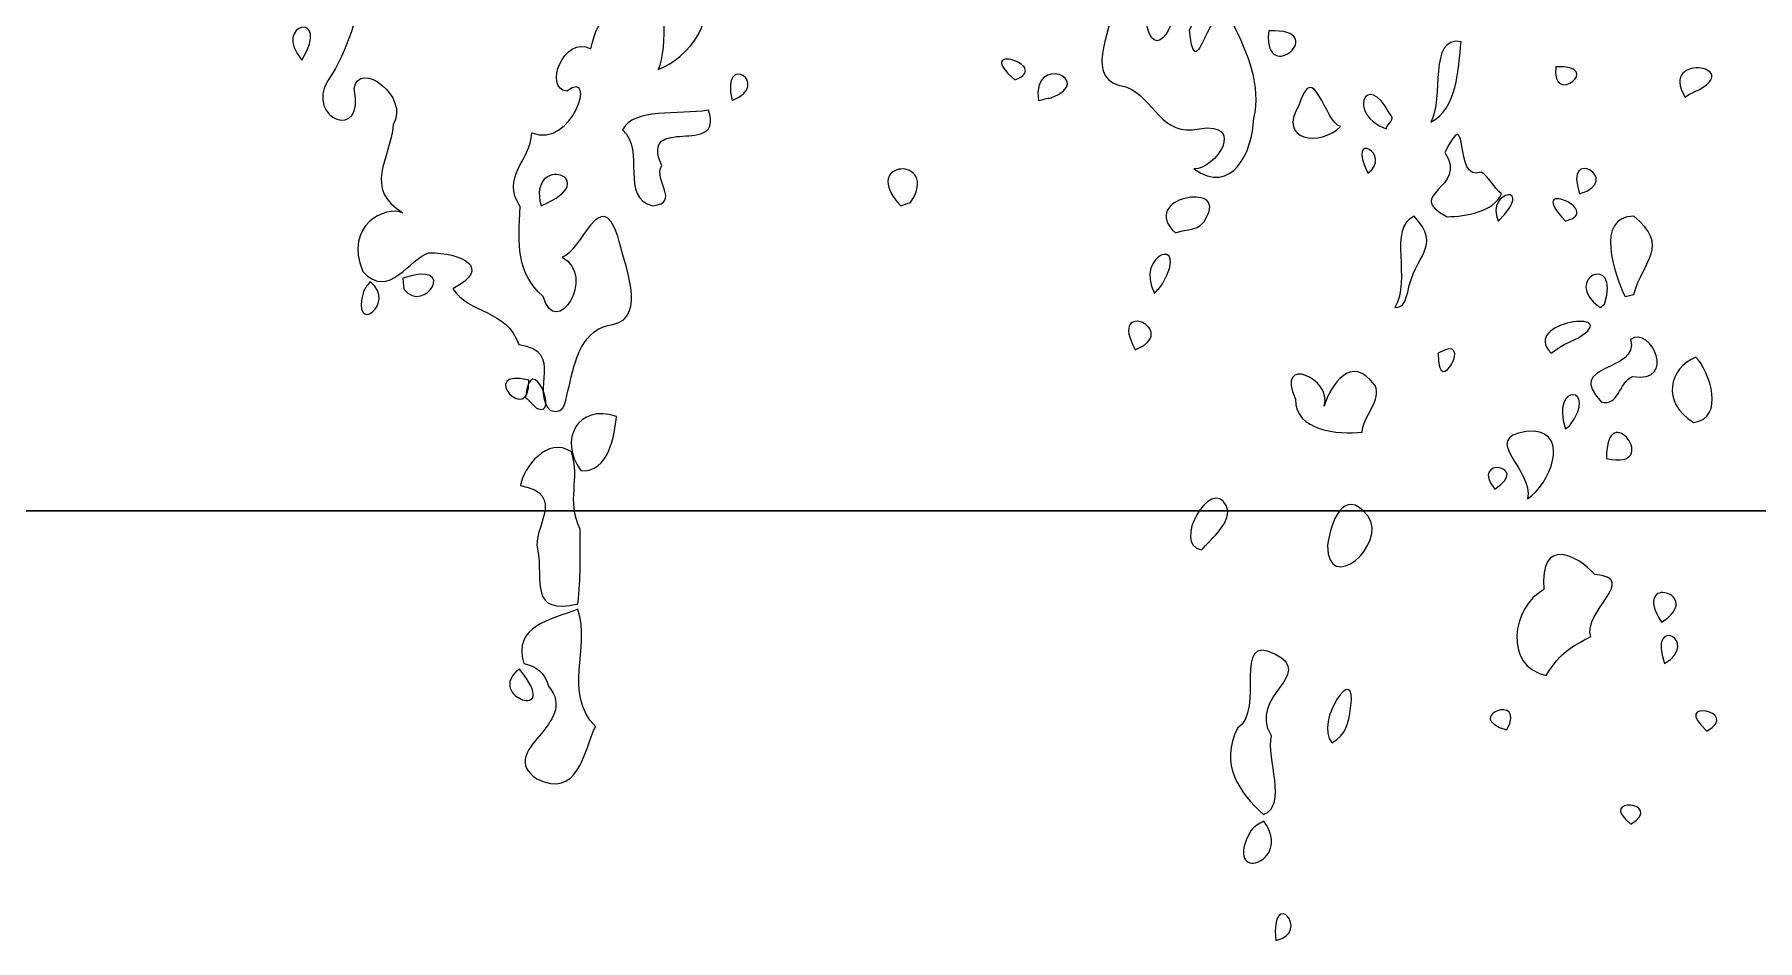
# Model space of a CAD drawing. Header units: centimetres. Extents: x -9.9 to 7.8, y -13.7 to 13.8.
# Drawn here: x -7.671 to -3.752, y -8.698 to -6.636 of the extents above; entities that cross this region are included whole.
import ezdxf

# ---------------------------------------------------------------- set-up
doc = ezdxf.new("R2010")
doc.units = ezdxf.units.CM
doc.header["$MEASUREMENT"] = 0
doc.layers.add('Layer 1', color=7, linetype='Continuous')

msp = doc.modelspace()

# ---------------------------------------------------------------- linework, layer by layer
at = {"layer": 'Layer 1'}
for points, knots in [([(-6.49664, -7.49143), (-6.5455, -7.44923), (-6.46247, -7.35496), (-6.56907, -7.34183), (-6.56907, -7.34183), (-6.59577, -7.26082), (-6.68274, -7.27256), (-6.71904, -7.21466), (-6.71904, -7.21466), (-6.62653, -7.16725), (-6.70036, -7.13172), (-6.77341, -7.13311), (-6.77341, -7.13311), (-6.81654, -7.14323), (-6.8639, -7.24237), (-6.92415, -7.17512), (-6.92415, -7.17512), (-6.96771, -7.0694), (-6.87168, -7.02529), (-6.83272, -7.04168), (-6.83272, -7.04168), (-6.92463, -6.98658), (-6.8607, -6.91966), (-6.85496, -6.84152), (-6.85496, -6.84152), (-6.81546, -6.77816), (-6.93302, -6.69123), (-6.94387, -6.75929), (-6.94387, -6.75929), (-6.91514, -6.88144), (-7.05699, -6.82846), (-7.00287, -6.74018), (-7.00287, -6.74018), (-6.95307, -6.66988), (-6.94782, -6.59293), (-6.89986, -6.52246), (-6.89986, -6.52246), (-6.90417, -6.45729), (-6.98226, -6.36336), (-6.85438, -6.36375), (-6.85438, -6.36375), (-6.79478, -6.3436), (-6.65901, -6.36322), (-6.77837, -6.31022), (-6.77837, -6.31022), (-6.74584, -6.25543), (-6.61252, -6.27287), (-6.68941, -6.19161), (-6.68941, -6.19161), (-6.6199, -6.16716), (-6.59572, -6.07412), (-6.69929, -6.07547), (-6.69929, -6.07547), (-6.80949, -5.98792), (-6.65319, -5.98669), (-6.64492, -5.90649), (-6.64492, -5.90649), (-6.66596, -5.79032), (-6.57329, -5.91585), (-6.5225, -5.90325), (-6.5225, -5.90325), (-6.50255, -5.94152), (-6.53538, -5.73838), (-6.48454, -5.83654), (-6.48454, -5.83654), (-6.47611, -5.91337), (-6.32874, -5.89315), (-6.36321, -5.99391), (-6.36321, -5.99391), (-6.41027, -6.02075), (-6.45831, -6.06124), (-6.4465, -6.13808), (-6.4465, -6.13808), (-6.47621, -6.17796), (-6.54263, -6.15155), (-6.57326, -6.23361), (-6.57326, -6.23361), (-6.64409, -6.2894), (-6.60666, -6.42067), (-6.51962, -6.33529), (-6.51962, -6.33529), (-6.46917, -6.329), (-6.34212, -6.29772), (-6.38298, -6.38188), (-6.38298, -6.38188), (-6.38303, -6.45719), (-6.58709, -6.34319), (-6.49418, -6.43872), (-6.49418, -6.43872), (-6.42961, -6.47166), (-6.51673, -6.58387), (-6.39286, -6.50544), (-6.39286, -6.50544), (-6.33891, -6.46214), (-6.22917, -6.47807), (-6.18008, -6.52973), (-6.18008, -6.52973), (-6.09544, -6.584), (-6.18767, -6.69552), (-6.252, -6.71549), (-6.252, -6.71549), (-6.23178, -6.67204), (-6.22973, -6.50465), (-6.28871, -6.59368), (-6.28871, -6.59368), (-6.36441, -6.59579), (-6.3852, -6.5816), (-6.40522, -6.66854), (-6.40522, -6.66854), (-6.46771, -6.63673), (-6.51357, -6.75981), (-6.45959, -6.76492), (-6.45959, -6.76492), (-6.38847, -6.712), (-6.44831, -6.89824), (-6.53914, -6.86018), (-6.53914, -6.86018), (-6.54365, -6.92532), (-6.61095, -6.96057), (-6.56585, -7.02781), (-6.56585, -7.02781), (-6.57066, -7.11462), (-6.57544, -7.17768), (-6.51396, -7.23197), (-6.51396, -7.23197), (-6.48434, -7.33508), (-6.39117, -7.18542), (-6.47007, -7.14307), (-6.47007, -7.14307), (-6.42737, -7.13067), (-6.38335, -6.97569), (-6.34371, -7.09512), (-6.34371, -7.09512), (-6.33065, -7.15704), (-6.27507, -7.2786), (-6.35512, -7.29617), (-6.35512, -7.29617), (-6.42334, -7.30259), (-6.44327, -7.38059), (-6.45465, -7.43708), (-6.45465, -7.43708), (-6.46349, -7.46051), (-6.45888, -7.5041), (-6.49666, -7.49145), (-6.49666, -7.49145), (-6.49666, -7.49145), (-6.49664, -7.49143), (-6.49664, -7.49143)], [0, 0, 0, 0, 0.0263158, 0.0263158, 0.0263158, 0.0263158, 0.0526316, 0.0526316, 0.0526316, 0.0526316, 0.0789474, 0.0789474, 0.0789474, 0.0789474, 0.1052632, 0.1052632, 0.1052632, 0.1052632, 0.1315789, 0.1315789, 0.1315789, 0.1315789, 0.1578947, 0.1578947, 0.1578947, 0.1578947, 0.1842105, 0.1842105, 0.1842105, 0.1842105, 0.2105263, 0.2105263, 0.2105263, 0.2105263, 0.2368421, 0.2368421, 0.2368421, 0.2368421, 0.2631579, 0.2631579, 0.2631579, 0.2631579, 0.2894737, 0.2894737, 0.2894737, 0.2894737, 0.3157895, 0.3157895, 0.3157895, 0.3157895, 0.3421053, 0.3421053, 0.3421053, 0.3421053, 0.3684211, 0.3684211, 0.3684211, 0.3684211, 0.3947368, 0.3947368, 0.3947368, 0.3947368, 0.4210526, 0.4210526, 0.4210526, 0.4210526, 0.4473684, 0.4473684, 0.4473684, 0.4473684, 0.4736842, 0.4736842, 0.4736842, 0.4736842, 0.5, 0.5, 0.5, 0.5, 0.5263158, 0.5263158, 0.5263158, 0.5263158, 0.5526316, 0.5526316, 0.5526316, 0.5526316, 0.5789474, 0.5789474, 0.5789474, 0.5789474, 0.6052632, 0.6052632, 0.6052632, 0.6052632, 0.6315789, 0.6315789, 0.6315789, 0.6315789, 0.6578947, 0.6578947, 0.6578947, 0.6578947, 0.6842105, 0.6842105, 0.6842105, 0.6842105, 0.7105263, 0.7105263, 0.7105263, 0.7105263, 0.7368421, 0.7368421, 0.7368421, 0.7368421, 0.7631579, 0.7631579, 0.7631579, 0.7631579, 0.7894737, 0.7894737, 0.7894737, 0.7894737, 0.8157895, 0.8157895, 0.8157895, 0.8157895, 0.8421053, 0.8421053, 0.8421053, 0.8421053, 0.8684211, 0.8684211, 0.8684211, 0.8684211, 0.8947368, 0.8947368, 0.8947368, 0.8947368, 0.9210526, 0.9210526, 0.9210526, 0.9210526, 0.9473684, 0.9473684, 0.9473684, 0.9473684, 1, 1, 1, 1]), ([(-5.2141, -6.53914), (-5.13332, -6.47305), (-5.10628, -6.53159), (-5.14316, -6.59929), (-5.14316, -6.59929), (-5.12814, -6.71798), (-5.05583, -6.60103), (-5.08559, -6.53419), (-5.08559, -6.53419), (-4.98587, -6.4721), (-5.01204, -6.56844), (-5.04358, -6.62562), (-5.04358, -6.62562), (-5.02846, -6.78176), (-4.99266, -6.5093), (-4.94408, -6.61201), (-4.94408, -6.61201), (-4.91176, -6.67841), (-4.87893, -6.75277), (-4.89746, -6.82686), (-4.89746, -6.82686), (-4.89968, -6.90367), (-4.94688, -7.00293), (-5.03369, -6.94193), (-5.03369, -6.94193), (-4.98391, -6.94392), (-4.91261, -6.83373), (-5.02133, -6.8505), (-5.02133, -6.8505), (-5.10757, -6.87136), (-5.12302, -6.78045), (-5.18816, -6.75533), (-5.18816, -6.75533), (-5.28705, -6.74247), (-5.22279, -6.62999), (-5.21655, -6.57126), (-5.21655, -6.57126), (-5.21572, -6.56055), (-5.2149, -6.54984), (-5.21408, -6.53913), (-5.21408, -6.53913), (-5.21408, -6.53913), (-5.2141, -6.53914), (-5.2141, -6.53914)], [0, 0, 0, 0, 0.0833333, 0.0833333, 0.0833333, 0.0833333, 0.1666667, 0.1666667, 0.1666667, 0.1666667, 0.25, 0.25, 0.25, 0.25, 0.3333333, 0.3333333, 0.3333333, 0.3333333, 0.4166667, 0.4166667, 0.4166667, 0.4166667, 0.5, 0.5, 0.5, 0.5, 0.5833333, 0.5833333, 0.5833333, 0.5833333, 0.6666667, 0.6666667, 0.6666667, 0.6666667, 0.75, 0.75, 0.75, 0.75, 0.8333333, 0.8333333, 0.8333333, 0.8333333, 1, 1, 1, 1]), ([(-4.86289, -6.62809), (-4.7195, -6.62158), (-4.87303, -6.7571), (-4.86401, -6.63256), (-4.86401, -6.63256), (-4.86401, -6.63256), (-4.86289, -6.62809), (-4.86289, -6.62809)], [0, 0, 0, 0, 0.3333333, 0.3333333, 0.3333333, 0.3333333, 1, 1, 1, 1]), ([(-4.49495, -6.83567), (-4.46402, -6.78319), (-4.50184, -6.63745), (-4.42576, -6.65281), (-4.42576, -6.65281), (-4.43164, -6.71496), (-4.43579, -6.8066), (-4.49495, -6.83567)], [0, 0, 0, 0, 0.3333333, 0.3333333, 0.3333333, 0.3333333, 1, 1, 1, 1]), ([(-5.38676, -6.78624), (-5.4041, -6.67949), (-5.25444, -6.73817), (-5.35795, -6.78057), (-5.35795, -6.78057), (-5.36778, -6.78111), (-5.37715, -6.78437), (-5.38676, -6.78624)], [0, 0, 0, 0, 0.3333333, 0.3333333, 0.3333333, 0.3333333, 1, 1, 1, 1]), ([(-4.69991, -6.84556), (-4.74663, -6.89246), (-4.84416, -6.87704), (-4.79476, -6.79804), (-4.79476, -6.79804), (-4.76037, -6.68653), (-4.73713, -6.83551), (-4.69991, -6.84556)], [0, 0, 0, 0, 0.3333333, 0.3333333, 0.3333333, 0.3333333, 1, 1, 1, 1]), ([(-3.91642, -6.77883), (-3.98069, -6.67274), (-3.75899, -6.71059), (-3.90749, -6.77245), (-3.90749, -6.77245), (-3.90749, -6.77245), (-3.91642, -6.77883), (-3.91642, -6.77883)], [0, 0, 0, 0, 0.3333333, 0.3333333, 0.3333333, 0.3333333, 1, 1, 1, 1]), ([(-4.59628, -6.8505), (-4.68716, -6.81806), (-4.64098, -6.71559), (-4.58887, -6.8159), (-4.58887, -6.8159), (-4.57281, -6.82993), (-4.5941, -6.83851), (-4.59628, -6.8505)], [0, 0, 0, 0, 0.3333333, 0.3333333, 0.3333333, 0.3333333, 1, 1, 1, 1]), ([(-6.26386, -7.02597), (-6.34066, -7.00735), (-6.28038, -6.90094), (-6.33305, -6.85299), (-6.33305, -6.85299), (-6.3081, -6.80233), (-6.20642, -6.81962), (-6.13783, -6.80851), (-6.13783, -6.80851), (-6.09929, -6.91902), (-6.29692, -6.8133), (-6.24409, -6.93454), (-6.24409, -6.93454), (-6.26351, -6.96872), (-6.20054, -7.01844), (-6.26386, -7.02597)], [0, 0, 0, 0, 0.2, 0.2, 0.2, 0.2, 0.4, 0.4, 0.4, 0.4, 0.6, 0.6, 0.6, 0.6, 1, 1, 1, 1]), ([(-4.33415, -6.99878), (-4.35232, -7.0399), (-4.41479, -7.0502), (-4.45771, -7.05067), (-4.45771, -7.05067), (-4.55947, -6.99784), (-4.40805, -6.9874), (-4.46265, -6.90487), (-4.46265, -6.90487), (-4.40387, -6.78191), (-4.44618, -6.97562), (-4.38016, -6.94935), (-4.38016, -6.94935), (-4.36344, -6.95841), (-4.35045, -6.98595), (-4.33415, -6.99877), (-4.33415, -6.99877), (-4.33415, -6.99877), (-4.33415, -6.99878), (-4.33415, -6.99878)], [0, 0, 0, 0, 0.1666667, 0.1666667, 0.1666667, 0.1666667, 0.3333333, 0.3333333, 0.3333333, 0.3333333, 0.5, 0.5, 0.5, 0.5, 0.6666667, 0.6666667, 0.6666667, 0.6666667, 1, 1, 1, 1]), ([(-6.51839, -7.02597), (-6.55141, -6.90386), (-6.36711, -6.96287), (-6.51828, -7.02592), (-6.51828, -7.02592), (-6.51828, -7.02592), (-6.51839, -7.02597), (-6.51839, -7.02597)], [0, 0, 0, 0, 0.3333333, 0.3333333, 0.3333333, 0.3333333, 1, 1, 1, 1]), ([(-5.70044, -7.02597), (-5.79945, -6.91949), (-5.60719, -6.91167), (-5.6782, -7.01856), (-5.6782, -7.01856), (-5.6782, -7.01856), (-5.68561, -7.02103), (-5.68561, -7.02103), (-5.68561, -7.02103), (-5.68561, -7.02103), (-5.70044, -7.02597), (-5.70044, -7.02597)], [0, 0, 0, 0, 0.25, 0.25, 0.25, 0.25, 0.5, 0.5, 0.5, 0.5, 1, 1, 1, 1]), ([(-5.07553, -7.08774), (-5.16216, -7.00806), (-4.95491, -6.96881), (-5.00562, -7.05362), (-5.00562, -7.05362), (-5.01801, -7.0841), (-5.05013, -7.07709), (-5.07553, -7.08774)], [0, 0, 0, 0, 0.3333333, 0.3333333, 0.3333333, 0.3333333, 1, 1, 1, 1]), ([(-4.57679, -7.25729), (-4.53719, -7.19436), (-4.59485, -7.07604), (-4.53231, -7.04971), (-4.53231, -7.04971), (-4.46765, -7.12055), (-4.53171, -7.13698), (-4.54714, -7.22269), (-4.54714, -7.22269), (-4.55314, -7.2414), (-4.55429, -7.25653), (-4.57679, -7.25729)], [0, 0, 0, 0, 0.25, 0.25, 0.25, 0.25, 0.5, 0.5, 0.5, 0.5, 1, 1, 1, 1]), ([(-4.05294, -7.23258), (-4.07727, -7.18189), (-4.12201, -7.04972), (-4.03317, -7.04972), (-4.03317, -7.04972), (-3.9491, -7.11729), (-4.01156, -7.15049), (-4.03317, -7.22764), (-4.03317, -7.22764), (-4.03317, -7.22764), (-4.04305, -7.23011), (-4.04305, -7.23011), (-4.04305, -7.23011), (-4.04305, -7.23011), (-4.05293, -7.23258), (-4.05293, -7.23258), (-4.05293, -7.23258), (-4.05293, -7.23258), (-4.05294, -7.23258), (-4.05294, -7.23258)], [0, 0, 0, 0, 0.1666667, 0.1666667, 0.1666667, 0.1666667, 0.3333333, 0.3333333, 0.3333333, 0.3333333, 0.5, 0.5, 0.5, 0.5, 0.6666667, 0.6666667, 0.6666667, 0.6666667, 1, 1, 1, 1]), ([(-5.12294, -7.22516), (-5.1708, -7.1356), (-5.04036, -7.09045), (-5.10492, -7.2034), (-5.10492, -7.2034), (-5.1101, -7.2113), (-5.11698, -7.21787), (-5.12294, -7.22516)], [0, 0, 0, 0, 0.3333333, 0.3333333, 0.3333333, 0.3333333, 1, 1, 1, 1]), ([(-4.10974, -7.25729), (-4.20286, -7.19094), (-4.06075, -7.12959), (-4.09986, -7.24988), (-4.09986, -7.24988), (-4.09986, -7.24988), (-4.10974, -7.25729), (-4.10974, -7.25729)], [0, 0, 0, 0, 0.3333333, 0.3333333, 0.3333333, 0.3333333, 1, 1, 1, 1]), ([(-6.83299, -7.19057), (-6.70294, -7.14754), (-6.78357, -7.27615), (-6.83052, -7.21528), (-6.83052, -7.21528), (-6.83052, -7.21528), (-6.83209, -7.19959), (-6.83209, -7.19959), (-6.83209, -7.19959), (-6.83209, -7.19959), (-6.83299, -7.19057), (-6.83299, -7.19057)], [0, 0, 0, 0, 0.25, 0.25, 0.25, 0.25, 0.5, 0.5, 0.5, 0.5, 1, 1, 1, 1]), ([(-6.9071, -7.19798), (-6.84336, -7.25033), (-6.95383, -7.3255), (-6.92152, -7.21889), (-6.92152, -7.21889), (-6.91759, -7.21136), (-6.91186, -7.20498), (-6.9071, -7.19798)], [0, 0, 0, 0, 0.3333333, 0.3333333, 0.3333333, 0.3333333, 1, 1, 1, 1]), ([(-4.22078, -7.36108), (-4.29365, -7.28821), (-4.05308, -7.26004), (-4.159, -7.32648), (-4.159, -7.32648), (-4.18131, -7.33527), (-4.2015, -7.34685), (-4.22078, -7.36108)], [0, 0, 0, 0, 0.3333333, 0.3333333, 0.3333333, 0.3333333, 1, 1, 1, 1]), ([(-4.10708, -7.47166), (-4.19264, -7.38363), (-4.01889, -7.40575), (-4.04036, -7.32986), (-4.04036, -7.32986), (-3.99443, -7.29749), (-3.9324, -7.43213), (-4.03623, -7.4141), (-4.03623, -7.4141), (-4.0673, -7.42915), (-4.06785, -7.4834), (-4.10708, -7.47166)], [0, 0, 0, 0, 0.25, 0.25, 0.25, 0.25, 0.5, 0.5, 0.5, 0.5, 1, 1, 1, 1]), ([(-6.55348, -7.46178), (-6.54242, -7.34509), (-6.47347, -7.51534), (-6.52877, -7.48649), (-6.52877, -7.48649), (-6.53701, -7.47825), (-6.54524, -7.47002), (-6.55348, -7.46178)], [0, 0, 0, 0, 0.3333333, 0.3333333, 0.3333333, 0.3333333, 1, 1, 1, 1]), ([(-4.65105, -7.54081), (-4.70552, -7.54695), (-4.80343, -7.53774), (-4.80274, -7.46611), (-4.80274, -7.46611), (-4.85012, -7.36302), (-4.71614, -7.41886), (-4.73754, -7.4815), (-4.73754, -7.4815), (-4.72184, -7.43436), (-4.67641, -7.36033), (-4.6214, -7.43455), (-4.6214, -7.43455), (-4.60492, -7.4662), (-4.64919, -7.50559), (-4.65105, -7.54081)], [0, 0, 0, 0, 0.2, 0.2, 0.2, 0.2, 0.4, 0.4, 0.4, 0.4, 0.6, 0.6, 0.6, 0.6, 1, 1, 1, 1]), ([(-3.897, -7.51861), (-3.9721, -7.47337), (-3.95247, -7.395), (-3.89206, -7.37034), (-3.89206, -7.37034), (-3.85963, -7.4033), (-3.82494, -7.50977), (-3.897, -7.51861)], [0, 0, 0, 0, 0.3333333, 0.3333333, 0.3333333, 0.3333333, 1, 1, 1, 1]), ([(-4.18859, -7.53344), (-4.22392, -7.42632), (-4.11053, -7.4356), (-4.17871, -7.52603), (-4.17871, -7.52603), (-4.17871, -7.52603), (-4.18859, -7.53344), (-4.18859, -7.53344)], [0, 0, 0, 0, 0.3333333, 0.3333333, 0.3333333, 0.3333333, 1, 1, 1, 1]), ([(-6.42787, -7.62829), (-6.47934, -7.55921), (-6.43503, -7.47549), (-6.34699, -7.50495), (-6.34699, -7.50495), (-6.35068, -7.54473), (-6.36471, -7.63594), (-6.42787, -7.62829)], [0, 0, 0, 0, 0.3333333, 0.3333333, 0.3333333, 0.3333333, 1, 1, 1, 1]), ([(-6.44932, -7.5856), (-6.42795, -7.65032), (-6.4617, -7.69417), (-6.42955, -7.762), (-6.42955, -7.762), (-6.42934, -7.82614), (-6.42829, -7.87068), (-6.43449, -7.93157), (-6.43449, -7.93157), (-6.54662, -7.95732), (-6.51295, -7.88084), (-6.52617, -7.80658), (-6.52617, -7.80658), (-6.54058, -7.76302), (-6.4576, -7.68182), (-6.56546, -7.66221), (-6.56546, -7.66221), (-6.55817, -7.6222), (-6.50444, -7.54918), (-6.44932, -7.58561), (-6.44932, -7.58561), (-6.44932, -7.58561), (-6.44932, -7.5856), (-6.44932, -7.5856)], [0, 0, 0, 0, 0.1428571, 0.1428571, 0.1428571, 0.1428571, 0.2857143, 0.2857143, 0.2857143, 0.2857143, 0.4285714, 0.4285714, 0.4285714, 0.4285714, 0.5714286, 0.5714286, 0.5714286, 0.5714286, 0.7142857, 0.7142857, 0.7142857, 0.7142857, 1, 1, 1, 1]), ([(-4.27513, -7.69255), (-4.25864, -7.62649), (-4.38547, -7.55545), (-4.2776, -7.53934), (-4.2776, -7.53934), (-4.17957, -7.52976), (-4.21486, -7.6437), (-4.26524, -7.68514), (-4.26524, -7.68514), (-4.26524, -7.68514), (-4.27512, -7.69255), (-4.27512, -7.69255), (-4.27512, -7.69255), (-4.27512, -7.69255), (-4.27513, -7.69255), (-4.27513, -7.69255)], [0, 0, 0, 0, 0.2, 0.2, 0.2, 0.2, 0.4, 0.4, 0.4, 0.4, 0.6, 0.6, 0.6, 0.6, 1, 1, 1, 1]), ([(3.65011, -7.71973), (3.5973, -7.62014), (3.68872, -7.61348), (3.67482, -7.71973), (3.67482, -7.71973), (3.67482, -7.71973), (3.66246, -7.71973), (3.66246, -7.71973), (3.66246, -7.71973), (3.66246, -7.71973), (-9.92357, -7.71973), (-9.92357, -7.71973), (-9.92357, -7.71973), (-9.92357, -7.71973), (3.65011, -7.71973), (3.65011, -7.71973)], [0, 0, 0, 0, 0.2, 0.2, 0.2, 0.2, 0.4, 0.4, 0.4, 0.4, 0.6, 0.6, 0.6, 0.6, 1, 1, 1, 1]), ([(-5.01612, -7.8087), (-5.08625, -7.79754), (-4.99317, -7.64035), (-4.95989, -7.70772), (-4.95989, -7.70772), (-4.94333, -7.7444), (-4.99482, -7.78345), (-5.01612, -7.8087)], [0, 0, 0, 0, 0.3333333, 0.3333333, 0.3333333, 0.3333333, 1, 1, 1, 1]), ([(-4.6381, -7.7314), (-4.59052, -7.79677), (-4.73023, -7.91385), (-4.72953, -7.79871), (-4.72953, -7.79871), (-4.72378, -7.75064), (-4.69388, -7.66082), (-4.6381, -7.7314)], [0, 0, 0, 0, 0.3333333, 0.3333333, 0.3333333, 0.3333333, 1, 1, 1, 1]), ([(-4.23234, -8.09467), (-4.32957, -8.07415), (-4.31111, -7.93835), (-4.23759, -7.89925), (-4.23759, -7.89925), (-4.24709, -7.7769), (-4.16235, -7.81975), (-4.12183, -7.86491), (-4.12183, -7.86491), (-4.0185, -7.87211), (-4.14981, -7.94964), (-4.13103, -8.00572), (-4.13103, -8.00572), (-4.1764, -8.03079), (-4.19845, -8.03939), (-4.23235, -8.09468), (-4.23235, -8.09468), (-4.23235, -8.09468), (-4.23234, -8.09467), (-4.23234, -8.09467)], [0, 0, 0, 0, 0.1666667, 0.1666667, 0.1666667, 0.1666667, 0.3333333, 0.3333333, 0.3333333, 0.3333333, 0.5, 0.5, 0.5, 0.5, 0.6666667, 0.6666667, 0.6666667, 0.6666667, 1, 1, 1, 1]), ([(-6.55798, -8.06743), (-6.58282, -7.98078), (-6.49684, -7.96777), (-6.43442, -7.94387), (-6.43442, -7.94387), (-6.40586, -8.03361), (-6.46849, -8.13396), (-6.39488, -8.21075), (-6.39488, -8.21075), (-6.42107, -8.26889), (-6.43448, -8.37652), (-6.52832, -8.32936), (-6.52832, -8.32936), (-6.62277, -8.26399), (-6.4282, -8.20656), (-6.50126, -8.11873), (-6.50126, -8.11873), (-6.51198, -8.08587), (-6.52679, -8.07513), (-6.55797, -8.06742), (-6.55797, -8.06742), (-6.55797, -8.06742), (-6.55798, -8.06743), (-6.55798, -8.06743)], [0, 0, 0, 0, 0.1428571, 0.1428571, 0.1428571, 0.1428571, 0.2857143, 0.2857143, 0.2857143, 0.2857143, 0.4285714, 0.4285714, 0.4285714, 0.4285714, 0.5714286, 0.5714286, 0.5714286, 0.5714286, 0.7142857, 0.7142857, 0.7142857, 0.7142857, 1, 1, 1, 1]), ([(-4.87513, -8.41093), (-4.93155, -8.3606), (-4.97512, -8.29641), (-4.93438, -8.21418), (-4.93438, -8.21418), (-4.87043, -8.17391), (-4.94893, -7.99593), (-4.8492, -8.04585), (-4.8492, -8.04585), (-4.75391, -8.09378), (-4.91213, -8.14032), (-4.85718, -8.23146), (-4.85718, -8.23146), (-4.86971, -8.28322), (-4.81896, -8.39065), (-4.87513, -8.41092), (-4.87513, -8.41092), (-4.87513, -8.41092), (-4.87513, -8.41093), (-4.87513, -8.41093)], [0, 0, 0, 0, 0.1666667, 0.1666667, 0.1666667, 0.1666667, 0.3333333, 0.3333333, 0.3333333, 0.3333333, 0.5, 0.5, 0.5, 0.5, 0.6666667, 0.6666667, 0.6666667, 0.6666667, 1, 1, 1, 1]), ([(-4.71948, -8.24805), (-4.76184, -8.19881), (-4.65923, -8.0559), (-4.67747, -8.16897), (-4.67747, -8.16897), (-4.68092, -8.20214), (-4.6888, -8.2304), (-4.71948, -8.24805)], [0, 0, 0, 0, 0.3333333, 0.3333333, 0.3333333, 0.3333333, 1, 1, 1, 1]), ([(-4.8747, -8.42576), (-4.80423, -8.52284), (-4.97248, -8.5707), (-4.90435, -8.448), (-4.90435, -8.448), (-4.89697, -8.43752), (-4.88506, -8.4324), (-4.8747, -8.42576)], [0, 0, 0, 0, 0.3333333, 0.3333333, 0.3333333, 0.3333333, 1, 1, 1, 1])]:
    msp.add_open_spline(points, degree=3, knots=knots, dxfattribs=at)
for points in [[(-7.06224, -6.69481), (-7.13394, -6.61083), (-6.99293, -6.57942), (-7.06224, -6.69481)], [(-5.44081, -6.73929), (-5.54123, -6.65265), (-5.35336, -6.70632), (-5.44081, -6.73929)], [(-6.08364, -6.78624), (-6.11162, -6.67253), (-5.98992, -6.74884), (-6.08364, -6.78624)], [(-4.21017, -6.70964), (-4.09752, -6.70465), (-4.22158, -6.80406), (-4.21017, -6.70964)], [(-4.63816, -6.95182), (-4.68784, -6.84879), (-4.57917, -6.91067), (-4.63816, -6.95182)], [(-4.15631, -6.99878), (-4.19418, -6.88594), (-4.0539, -6.96754), (-4.15631, -6.99878)], [(-4.34161, -7.06056), (-4.37121, -6.98865), (-4.25251, -6.97342), (-4.34161, -7.06056)], [(-4.1884, -7.06056), (-4.28554, -6.95993), (-4.09642, -7.03609), (-4.1884, -7.06056)], [(-5.16722, -7.35367), (-5.23135, -7.23306), (-5.05897, -7.30911), (-5.16722, -7.35367)], [(-4.47774, -7.36109), (-4.39238, -7.31052), (-4.48033, -7.47635), (-4.47774, -7.36109)], [(-6.54619, -7.4225), (-6.54293, -7.53365), (-6.66682, -7.39382), (-6.54619, -7.4225)], [(-4.09516, -7.60111), (-4.09569, -7.45417), (-3.96417, -7.62921), (-4.09516, -7.60111)], [(-4.34913, -7.67031), (-4.40887, -7.59623), (-4.26349, -7.61509), (-4.34913, -7.67031)], [(-3.97025, -7.97358), (-4.04234, -7.86042), (-3.86651, -7.9093), (-3.97025, -7.97358)], [(-3.96301, -8.06748), (-4.00249, -7.95405), (-3.87844, -8.01631), (-3.96301, -8.06748)], [(-6.56782, -8.08001), (-6.46533, -8.20421), (-6.65068, -8.14151), (-6.56782, -8.08001)], [(-4.32158, -8.2184), (-4.42682, -8.18837), (-4.27446, -8.13206), (-4.32158, -8.2184)], [(-3.86691, -8.22087), (-3.95266, -8.14445), (-3.78579, -8.17652), (-3.86691, -8.22087)], [(-4.03971, -8.43317), (-4.12074, -8.36711), (-3.96023, -8.38292), (-4.03971, -8.43317)], [(-4.8475, -8.69759), (-4.85937, -8.57011), (-4.76306, -8.6789), (-4.8475, -8.69759)]]:
    msp.add_open_spline(points, degree=3, dxfattribs=at)

doc.saveas('drawing.dxf')
